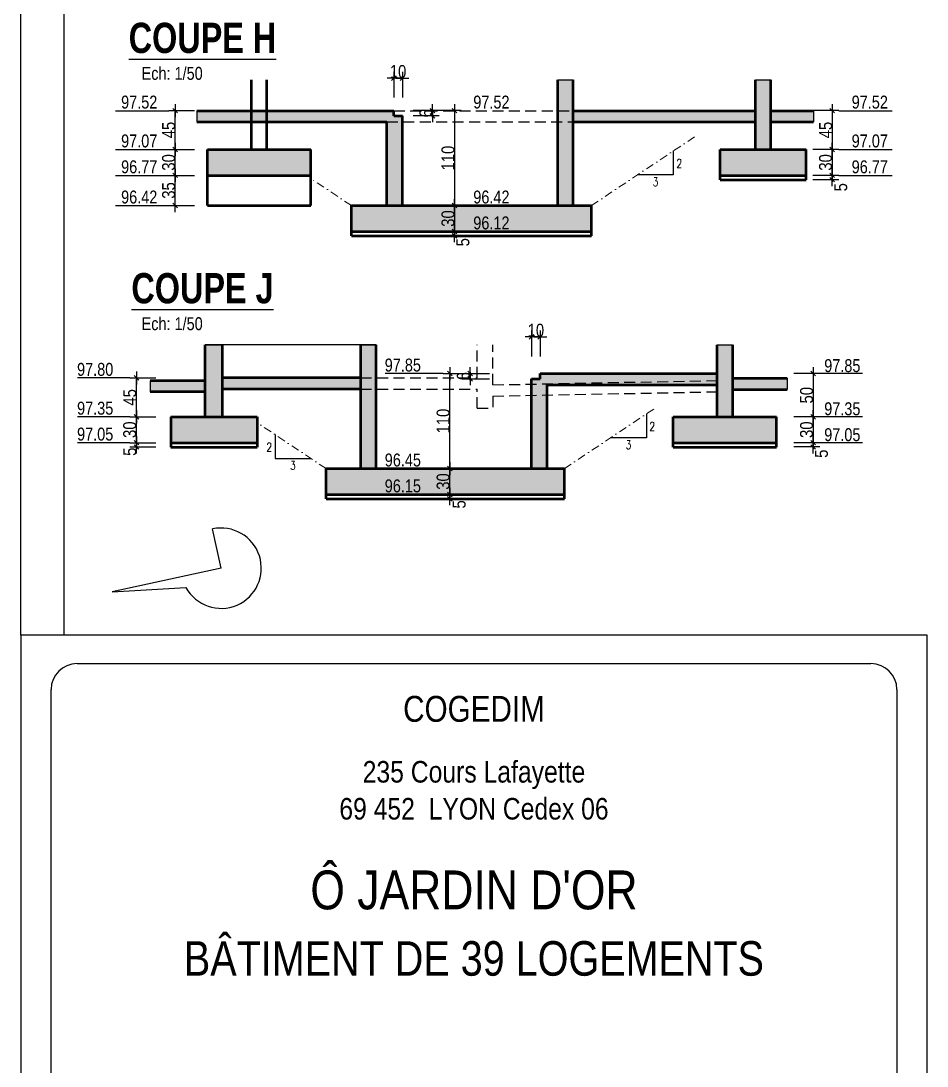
# Model space of a CAD drawing. Header units: centimetres. Extents: x 16433 to 114398, y -50094 to -12305.
# Drawn here: x 37832 to 38882, y -20071 to -18860 of the extents above; entities that cross this region are included whole.
import ezdxf
from ezdxf.enums import TextEntityAlignment as Align

# ---------------------------------------------------------------- set-up
doc = ezdxf.new("R2010")
doc.units = ezdxf.units.CM
doc.header["$LTSCALE"] = 0.5
doc.linetypes.add('CACHEX2', pattern=[19.05, 12.7, -6.35])
doc.linetypes.add('TIRETPT2', pattern=[12.7, 6.35, -3.175, 0, -3.175])
doc.layers.get('DEFPOINTS').update_dxf_attribs({"linetype": 'CONTINUOUS'})
for name, color, linetype in [('01_Cad_2', 5, 'CONTINUOUS'), ('01_cartouche', 7, 'CONTINUOUS'), ('01_cote_gen', 4, 'CONTINUOUS'), ('01_linteaux', 2, 'CONTINUOUS'), ('01_poch_murs', 253, 'CONTINUOUS'), ('01_texte', 230, 'CONTINUOUS'), ('AA_COTES', 2, 'CONTINUOUS')]:
    doc.layers.add(name, color=color, linetype=linetype)
doc.layers.add('01_murs_coup', color=5, linetype='CONTINUOUS', lineweight=60)
doc.layers.add('01_poutres', color=2, linetype='CONTINUOUS', lineweight=18)
doc.styles.add('impact', font='impact.ttf')
doc.styles.add('MATTE_TXT', font='arial.ttf')
doc.styles.add('SIMPLEX1', font='SIMPLEX.shx', dxfattribs={"width": 0.8, "height": 10})
doc.styles.add('STYLE2', font='ARIALN.TTF')
doc.styles.add('stylemattecart', font='ARIALN.TTF')
doc.dimstyles.new('JB50', dxfattribs={"dimscale": 0.1, "dimtxt": 150, "dimasz": 15, "dimexe": 0.1, "dimexo": 0.1, "dimgap": 0.09, "dimtad": 1, "dimdec": 1, "dimdsep": 46, "dimtxsty": 'STYLE2', "dimblk1": 'BOND_G', "dimblk2": 'BOND_D', "dimsah": 1, "dimcen": 1.5, "dimdle": 0.01, "dimse1": 1, "dimse2": 1, "dimclrd": 4, "dimclre": 2, "dimclrt": 6, "dimazin": 2, "dimtfac": 2.333333, "dimtdec": 1, "dimtix": 1, "dimtmove": 2, "dimatfit": 3, "dimldrblk": 'BOND_G', "dimfxl": 1, "dimtolj": 1, "dimtzin": 0, "dimarcsym": 0})

# ---------------------------------------------------------------- blocks, each defined once
blk = doc.blocks.new('BOND_G')
at = {"layer": 'AA_COTES', "color": 0}
for p, q in [((0, -5), (0, 15)), ((5, 0), (-5, 0)), ((1.77, 1.77), (-1.77, -1.77))]:
    blk.add_line(p, q, dxfattribs=at)
blk = doc.blocks.new('BOND_D')
at = {"layer": 'AA_COTES', "color": 0}
for p, q in [((5, 0), (-5, 0)), ((-1.77, -1.77), (1.77, 1.77)), ((0, 5), (0, -15))]:
    blk.add_line(p, q, dxfattribs=at)
blk = doc.blocks.new('*D451')
at = {"layer": '01_cote_gen', "color": 4, "lineweight": -2, "transparency": 16777216}
blk.add_line((38334.9, -18965.5), (38334.9, -19072.5), dxfattribs=at)
at = {"layer": 'DEFPOINTS', "color": 0, "transparency": 16777216}
for p in [(38341.5, -18964), (38331, -19074), (38334.9, -19074)]:
    blk.add_point(p, dxfattribs=at)
at = {"layer": '01_cote_gen', "color": 4, "lineweight": -2, "transparency": 16777216, "xscale": 1.5, "yscale": 1.5, "zscale": 1.5}
for name, p, rotation in [('BOND_G', (38334.9, -18964), 90), ('BOND_D', (38334.9, -19074), 270)]:
    blk.add_blockref(name, p, dxfattribs=dict(at, rotation=rotation))
at = {"layer": '01_cote_gen', "color": 6, "transparency": 16777216, "insert": (38327.3, -19019), "char_height": 15, "attachment_point": 5, "rotation": 90, "style": 'STYLE2'}
blk.add_mtext('\\A1;110', dxfattribs=at)
blk = doc.blocks.new('*D452')
at = {"layer": '01_cote_gen', "color": 4, "lineweight": -2, "transparency": 16777216}
blk.add_line((38334.9, -19075.5), (38334.9, -19102.5), dxfattribs=at)
at = {"layer": 'DEFPOINTS', "color": 0, "transparency": 16777216}
for p in [(38322.8, -19074), (38322.8, -19104), (38334.9, -19104)]:
    blk.add_point(p, dxfattribs=at)
at = {"layer": '01_cote_gen', "color": 4, "lineweight": -2, "transparency": 16777216, "xscale": 1.5, "yscale": 1.5, "zscale": 1.5}
for name, p, rotation in [('BOND_G', (38334.9, -19074), 90), ('BOND_D', (38334.9, -19104), 270)]:
    blk.add_blockref(name, p, dxfattribs=dict(at, rotation=rotation))
at = {"layer": '01_cote_gen', "color": 6, "transparency": 16777216, "insert": (38327.3, -19089), "char_height": 15, "attachment_point": 5, "rotation": 90, "style": 'STYLE2'}
blk.add_mtext('\\A1;30', dxfattribs=at)
blk = doc.blocks.new('*D453')
at = {"layer": '01_cote_gen', "color": 4, "lineweight": -2, "transparency": 16777216}
blk.add_line((38334.9, -19105.5), (38334.9, -19107.5), dxfattribs=at)
at = {"layer": 'DEFPOINTS', "color": 0, "transparency": 16777216}
for p in [(38334.9, -19109), (38347.4, -19104), (38347.4, -19109)]:
    blk.add_point(p, dxfattribs=at)
at = {"layer": '01_cote_gen', "color": 4, "lineweight": -2, "transparency": 16777216, "xscale": 1.5, "yscale": 1.5, "zscale": 1.5}
for name, p, rotation in [('BOND_G', (38334.9, -19104), 90), ('BOND_D', (38334.9, -19109), 270)]:
    blk.add_blockref(name, p, dxfattribs=dict(at, rotation=rotation))
at = {"layer": '01_cote_gen', "color": 6, "transparency": 16777216, "insert": (38344.6, -19116.5), "char_height": 15, "attachment_point": 5, "rotation": 90, "style": 'STYLE2'}
blk.add_mtext('\\A1;5', dxfattribs=at)
blk = doc.blocks.new('*D454')
at = {"layer": '01_cote_gen', "color": 4, "lineweight": -2, "transparency": 16777216}
blk.add_line((38011.2, -19007.5), (38011.2, -18965.5), dxfattribs=at)
at = {"layer": 'DEFPOINTS', "color": 0, "transparency": 16777216}
for p in [(38011.2, -18964), (38134.9, -18964), (38141.3, -19009)]:
    blk.add_point(p, dxfattribs=at)
at = {"layer": '01_cote_gen', "color": 4, "lineweight": -2, "transparency": 16777216, "xscale": 1.5, "yscale": 1.5, "zscale": 1.5}
for name, p, rotation in [('BOND_D', (38011.2, -18964), 90), ('BOND_G', (38011.2, -19009), 270)]:
    blk.add_blockref(name, p, dxfattribs=dict(at, rotation=rotation))
at = {"layer": '01_cote_gen', "color": 6, "transparency": 16777216, "insert": (38003.6, -18986.5), "char_height": 15, "attachment_point": 5, "rotation": 90, "style": 'STYLE2'}
blk.add_mtext('\\A1;45', dxfattribs=at)
blk = doc.blocks.new('*D455')
at = {"layer": '01_cote_gen', "color": 4, "lineweight": -2, "transparency": 16777216}
blk.add_line((38011.2, -19037.5), (38011.2, -19010.5), dxfattribs=at)
at = {"layer": 'DEFPOINTS', "color": 0, "transparency": 16777216}
for p in [(38011.2, -19009), (38144.4, -19009), (38144.4, -19039)]:
    blk.add_point(p, dxfattribs=at)
at = {"layer": '01_cote_gen', "color": 4, "lineweight": -2, "transparency": 16777216, "xscale": 1.5, "yscale": 1.5, "zscale": 1.5}
for name, p, rotation in [('BOND_D', (38011.2, -19009), 90), ('BOND_G', (38011.2, -19039), 270)]:
    blk.add_blockref(name, p, dxfattribs=dict(at, rotation=rotation))
at = {"layer": '01_cote_gen', "color": 6, "transparency": 16777216, "insert": (38003.6, -19024), "char_height": 15, "attachment_point": 5, "rotation": 90, "style": 'STYLE2'}
blk.add_mtext('\\A1;30', dxfattribs=at)
blk = doc.blocks.new('*D456')
at = {"layer": '01_cote_gen', "color": 4, "lineweight": -2, "transparency": 16777216}
blk.add_line((38011.2, -19072.5), (38011.2, -19040.5), dxfattribs=at)
at = {"layer": 'DEFPOINTS', "color": 0, "transparency": 16777216}
for p in [(38011.2, -19039), (38089.8, -19039), (38085.6, -19074)]:
    blk.add_point(p, dxfattribs=at)
at = {"layer": '01_cote_gen', "color": 4, "lineweight": -2, "transparency": 16777216, "xscale": 1.5, "yscale": 1.5, "zscale": 1.5}
for name, p, rotation in [('BOND_D', (38011.2, -19039), 90), ('BOND_G', (38011.2, -19074), 270)]:
    blk.add_blockref(name, p, dxfattribs=dict(at, rotation=rotation))
at = {"layer": '01_cote_gen', "color": 6, "transparency": 16777216, "insert": (38003.6, -19056.5), "char_height": 15, "attachment_point": 5, "rotation": 90, "style": 'STYLE2'}
blk.add_mtext('\\A1;35', dxfattribs=at)
blk = doc.blocks.new('*D457')
at = {"layer": '01_cote_gen', "color": 4, "lineweight": -2, "transparency": 16777216}
blk.add_line((38772.5, -18965.5), (38772.5, -19007.5), dxfattribs=at)
at = {"layer": 'DEFPOINTS', "color": 0, "transparency": 16777216}
for p in [(38750.6, -18964), (38742.4, -19009), (38772.5, -19009)]:
    blk.add_point(p, dxfattribs=at)
at = {"layer": '01_cote_gen', "color": 4, "lineweight": -2, "transparency": 16777216, "xscale": 1.5, "yscale": 1.5, "zscale": 1.5}
for name, p, rotation in [('BOND_G', (38772.5, -18964), 90), ('BOND_D', (38772.5, -19009), 270)]:
    blk.add_blockref(name, p, dxfattribs=dict(at, rotation=rotation))
at = {"layer": '01_cote_gen', "color": 6, "transparency": 16777216, "insert": (38764.9, -18986.5), "char_height": 15, "attachment_point": 5, "rotation": 90, "style": 'STYLE2'}
blk.add_mtext('\\A1;45', dxfattribs=at)
blk = doc.blocks.new('*D458')
at = {"layer": '01_cote_gen', "color": 4, "lineweight": -2, "transparency": 16777216}
blk.add_line((38772.5, -19010.5), (38772.5, -19037.5), dxfattribs=at)
at = {"layer": 'DEFPOINTS', "color": 0, "transparency": 16777216}
for p in [(38742.4, -19009), (38742.4, -19039), (38772.5, -19039)]:
    blk.add_point(p, dxfattribs=at)
at = {"layer": '01_cote_gen', "color": 4, "lineweight": -2, "transparency": 16777216, "xscale": 1.5, "yscale": 1.5, "zscale": 1.5}
for name, p, rotation in [('BOND_G', (38772.5, -19009), 90), ('BOND_D', (38772.5, -19039), 270)]:
    blk.add_blockref(name, p, dxfattribs=dict(at, rotation=rotation))
at = {"layer": '01_cote_gen', "color": 6, "transparency": 16777216, "insert": (38764.8, -19024), "char_height": 15, "attachment_point": 5, "rotation": 90, "style": 'STYLE2'}
blk.add_mtext('\\A1;30', dxfattribs=at)
blk = doc.blocks.new('*D459')
at = {"layer": '01_cote_gen', "color": 4, "lineweight": -2, "transparency": 16777216}
blk.add_line((38772.5, -19040.5), (38772.5, -19042.5), dxfattribs=at)
at = {"layer": 'DEFPOINTS', "color": 0, "transparency": 16777216}
for p in [(38735.7, -19039), (38735.7, -19044), (38772.5, -19044)]:
    blk.add_point(p, dxfattribs=at)
at = {"layer": '01_cote_gen', "color": 4, "lineweight": -2, "transparency": 16777216, "xscale": 1.5, "yscale": 1.5, "zscale": 1.5}
for name, p, rotation in [('BOND_G', (38772.5, -19039), 90), ('BOND_D', (38772.5, -19044), 270)]:
    blk.add_blockref(name, p, dxfattribs=dict(at, rotation=rotation))
at = {"layer": '01_cote_gen', "color": 6, "transparency": 16777216, "insert": (38782.4, -19052.8), "char_height": 15, "attachment_point": 5, "rotation": 90, "style": 'STYLE2'}
blk.add_mtext('\\A1;5', dxfattribs=at)
blk = doc.blocks.new('*D460')
at = {"layer": '01_cote_gen', "color": 4, "lineweight": -2, "transparency": 16777216}
blk.add_line((38329.3, -19377.2), (38329.3, -19270.2), dxfattribs=at)
at = {"layer": 'DEFPOINTS', "color": 0, "transparency": 16777216}
for p in [(38329.3, -19268.7), (38434.1, -19268.7), (38386.8, -19378.7)]:
    blk.add_point(p, dxfattribs=at)
at = {"layer": '01_cote_gen', "color": 4, "lineweight": -2, "transparency": 16777216, "xscale": 1.5, "yscale": 1.5, "zscale": 1.5}
for name, p, rotation in [('BOND_D', (38329.3, -19268.7), 90), ('BOND_G', (38329.3, -19378.7), 270)]:
    blk.add_blockref(name, p, dxfattribs=dict(at, rotation=rotation))
at = {"layer": '01_cote_gen', "color": 6, "transparency": 16777216, "insert": (38321.7, -19323.7), "char_height": 15, "attachment_point": 5, "rotation": 90, "style": 'STYLE2'}
blk.add_mtext('\\A1;110', dxfattribs=at)
blk = doc.blocks.new('*D461')
at = {"layer": '01_cote_gen', "color": 4, "lineweight": -2, "transparency": 16777216}
blk.add_line((38329.3, -19407.2), (38329.3, -19380.2), dxfattribs=at)
at = {"layer": 'DEFPOINTS', "color": 0, "transparency": 16777216}
for p in [(38329.3, -19378.7), (38361.1, -19378.7), (38361.1, -19408.7)]:
    blk.add_point(p, dxfattribs=at)
at = {"layer": '01_cote_gen', "color": 4, "lineweight": -2, "transparency": 16777216, "xscale": 1.5, "yscale": 1.5, "zscale": 1.5}
for name, p, rotation in [('BOND_D', (38329.3, -19378.7), 90), ('BOND_G', (38329.3, -19408.7), 270)]:
    blk.add_blockref(name, p, dxfattribs=dict(at, rotation=rotation))
at = {"layer": '01_cote_gen', "color": 6, "transparency": 16777216, "insert": (38321.7, -19393.7), "char_height": 15, "attachment_point": 5, "rotation": 90, "style": 'STYLE2'}
blk.add_mtext('\\A1;30', dxfattribs=at)
blk = doc.blocks.new('*D462')
at = {"layer": '01_cote_gen', "color": 4, "lineweight": -2, "transparency": 16777216}
blk.add_line((38329.3, -19410.2), (38329.3, -19412.2), dxfattribs=at)
at = {"layer": 'DEFPOINTS', "color": 0, "transparency": 16777216}
for p in [(38351.8, -19408.7), (38329.3, -19413.7), (38351.8, -19413.7)]:
    blk.add_point(p, dxfattribs=at)
at = {"layer": '01_cote_gen', "color": 4, "lineweight": -2, "transparency": 16777216, "xscale": 1.5, "yscale": 1.5, "zscale": 1.5}
for name, p, rotation in [('BOND_G', (38329.3, -19408.7), 90), ('BOND_D', (38329.3, -19413.7), 270)]:
    blk.add_blockref(name, p, dxfattribs=dict(at, rotation=rotation))
at = {"layer": '01_cote_gen', "color": 6, "transparency": 16777216, "insert": (38340.3, -19420.2), "char_height": 15, "attachment_point": 5, "rotation": 90, "style": 'STYLE2'}
blk.add_mtext('\\A1;5', dxfattribs=at)
blk = doc.blocks.new('*D463')
at = {"layer": '01_cote_gen', "color": 4, "lineweight": -2, "transparency": 16777216}
blk.add_line((37966.2, -19317.2), (37966.2, -19275.2), dxfattribs=at)
at = {"layer": 'DEFPOINTS', "color": 0, "transparency": 16777216}
for p in [(37966.2, -19273.7), (38084.2, -19273.7), (38046.1, -19318.7)]:
    blk.add_point(p, dxfattribs=at)
at = {"layer": '01_cote_gen', "color": 4, "lineweight": -2, "transparency": 16777216, "xscale": 1.5, "yscale": 1.5, "zscale": 1.5}
for name, p, rotation in [('BOND_D', (37966.2, -19273.7), 90), ('BOND_G', (37966.2, -19318.7), 270)]:
    blk.add_blockref(name, p, dxfattribs=dict(at, rotation=rotation))
at = {"layer": '01_cote_gen', "color": 6, "transparency": 16777216, "insert": (37958.6, -19296.2), "char_height": 15, "attachment_point": 5, "rotation": 90, "style": 'STYLE2'}
blk.add_mtext('\\A1;45', dxfattribs=at)
blk = doc.blocks.new('*D464')
at = {"layer": '01_cote_gen', "color": 4, "lineweight": -2, "transparency": 16777216}
blk.add_line((37966.2, -19347.2), (37966.2, -19320.2), dxfattribs=at)
at = {"layer": 'DEFPOINTS', "color": 0, "transparency": 16777216}
for p in [(37966.2, -19318.7), (38014.9, -19318.7), (38014.9, -19348.7)]:
    blk.add_point(p, dxfattribs=at)
at = {"layer": '01_cote_gen', "color": 4, "lineweight": -2, "transparency": 16777216, "xscale": 1.5, "yscale": 1.5, "zscale": 1.5}
for name, p, rotation in [('BOND_D', (37966.2, -19318.7), 90), ('BOND_G', (37966.2, -19348.7), 270)]:
    blk.add_blockref(name, p, dxfattribs=dict(at, rotation=rotation))
at = {"layer": '01_cote_gen', "color": 6, "transparency": 16777216, "insert": (37958.5, -19333.7), "char_height": 15, "attachment_point": 5, "rotation": 90, "style": 'STYLE2'}
blk.add_mtext('\\A1;30', dxfattribs=at)
blk = doc.blocks.new('*D465')
at = {"layer": '01_cote_gen', "color": 4, "lineweight": -2, "transparency": 16777216}
blk.add_line((37966.2, -19352.2), (37966.2, -19350.2), dxfattribs=at)
at = {"layer": 'DEFPOINTS', "color": 0, "transparency": 16777216}
for p in [(37966.2, -19348.7), (38026.9, -19348.7), (38026.9, -19353.7)]:
    blk.add_point(p, dxfattribs=at)
at = {"layer": '01_cote_gen', "color": 4, "lineweight": -2, "transparency": 16777216, "xscale": 1.5, "yscale": 1.5, "zscale": 1.5}
for name, p, rotation in [('BOND_D', (37966.2, -19348.7), 90), ('BOND_G', (37966.2, -19353.7), 270)]:
    blk.add_blockref(name, p, dxfattribs=dict(at, rotation=rotation))
at = {"layer": '01_cote_gen', "color": 6, "transparency": 16777216, "insert": (37958.6, -19359.2), "char_height": 15, "attachment_point": 5, "rotation": 90, "style": 'STYLE2'}
blk.add_mtext('\\A1;5', dxfattribs=at)
blk = doc.blocks.new('*D466')
at = {"layer": '01_cote_gen', "color": 4, "lineweight": -2, "transparency": 16777216}
blk.add_line((38750.5, -19270.2), (38750.5, -19317.2), dxfattribs=at)
at = {"layer": 'DEFPOINTS', "color": 0, "transparency": 16777216}
for p in [(38639.1, -19268.7), (38671.6, -19318.7), (38750.5, -19318.7)]:
    blk.add_point(p, dxfattribs=at)
at = {"layer": '01_cote_gen', "color": 4, "lineweight": -2, "transparency": 16777216, "xscale": 1.5, "yscale": 1.5, "zscale": 1.5}
for name, p, rotation in [('BOND_G', (38750.5, -19268.7), 90), ('BOND_D', (38750.5, -19318.7), 270)]:
    blk.add_blockref(name, p, dxfattribs=dict(at, rotation=rotation))
at = {"layer": '01_cote_gen', "color": 6, "transparency": 16777216, "insert": (38742.8, -19293.7), "char_height": 15, "attachment_point": 5, "rotation": 90, "style": 'STYLE2'}
blk.add_mtext('\\A1;50', dxfattribs=at)
blk = doc.blocks.new('*D467')
at = {"layer": '01_cote_gen', "color": 4, "lineweight": -2, "transparency": 16777216}
blk.add_line((38750.5, -19320.2), (38750.5, -19347.2), dxfattribs=at)
at = {"layer": 'DEFPOINTS', "color": 0, "transparency": 16777216}
for p in [(38728, -19318.7), (38708.1, -19348.7), (38750.5, -19348.7)]:
    blk.add_point(p, dxfattribs=at)
at = {"layer": '01_cote_gen', "color": 4, "lineweight": -2, "transparency": 16777216, "xscale": 1.5, "yscale": 1.5, "zscale": 1.5}
for name, p, rotation in [('BOND_G', (38750.5, -19318.7), 90), ('BOND_D', (38750.5, -19348.7), 270)]:
    blk.add_blockref(name, p, dxfattribs=dict(at, rotation=rotation))
at = {"layer": '01_cote_gen', "color": 6, "transparency": 16777216, "insert": (38742.8, -19333.7), "char_height": 15, "attachment_point": 5, "rotation": 90, "style": 'STYLE2'}
blk.add_mtext('\\A1;30', dxfattribs=at)
blk = doc.blocks.new('*D468')
at = {"layer": '01_cote_gen', "color": 4, "lineweight": -2, "transparency": 16777216}
blk.add_line((38750.5, -19350.2), (38750.5, -19352.2), dxfattribs=at)
at = {"layer": 'DEFPOINTS', "color": 0, "transparency": 16777216}
for p in [(38702.1, -19348.7), (38702.1, -19353.7), (38750.5, -19353.7)]:
    blk.add_point(p, dxfattribs=at)
at = {"layer": '01_cote_gen', "color": 4, "lineweight": -2, "transparency": 16777216, "xscale": 1.5, "yscale": 1.5, "zscale": 1.5}
for name, p, rotation in [('BOND_G', (38750.5, -19348.7), 90), ('BOND_D', (38750.5, -19353.7), 270)]:
    blk.add_blockref(name, p, dxfattribs=dict(at, rotation=rotation))
at = {"layer": '01_cote_gen', "color": 6, "transparency": 16777216, "insert": (38760, -19361.5), "char_height": 15, "attachment_point": 5, "rotation": 90, "style": 'STYLE2'}
blk.add_mtext('\\A1;5', dxfattribs=at)
blk = doc.blocks.new('cartouche')
at = {"layer": '01_cartouche', "linetype": 'Continuous'}
for p, q in [((210, 297), (0, 297)), ((0, 297), (0, 0)), ((210, 0), (210, 297))]:
    blk.add_line(p, q, dxfattribs=at)
at = {"layer": '01_cartouche', "color": 7, "linetype": 'Continuous'}
for p, q in [((13, 290.4), (197, 290.4)), ((7, 12), (7, 284.4)), ((203, 284.4), (203, 58.41))]:
    blk.add_line(p, q, dxfattribs=at)
for centre, start, end in [((13, 284.4), 90, 180), ((197, 284.4), 0, 90)]:
    blk.add_arc(centre, 6, start, end, dxfattribs=at)
at = {"layer": '01_cartouche', "color": 7, "style": 'stylemattecart'}
for tag, height, p in [('NOMCLIENT', 6, (105, 279.92)), ('ADRESSE1CLIENT', 5, (105, 265.34)), ('ADRESSE2CLIENT', 5, (104.99, 256.77)), ('NOMAFFAIRE1', 9, (104.99, 237.97)), ('NOMAFFAIRE2', 9, (104.99, 222.09)), ('NOMAFFAIRE3', 9, (104.98, 206.35)), ('ADRESSE1AFFAIRE', 4, (104.98, 186.2)), ('ADRESSE2AFFAIRE', 4, (104.98, 179.38)), ('INDICE-A', 3, (18.18, 85.67)), ('DATE-A', 3, (37.63, 85.67)), ('INDICE-B', 3, (18.18, 80.1)), ('DATE-B', 3, (37.63, 80.1)), ('INDICE-C', 3, (18.18, 73.87)), ('DATE-C', 3, (37.63, 73.87)), ('INDICE-D', 3, (18.18, 67.65)), ('DATE-D', 3, (37.63, 67.65)), ('INDICE-E', 3, (18.18, 61.43)), ('DATE-E', 3, (37.63, 61.43)), ('INDICE-F', 3, (18.18, 55.21)), ('DATE-F', 3, (37.63, 55.21))]:
    blk.add_attdef(tag, text='', height=height, dxfattribs=at).set_placement(p, align=Align.MIDDLE_CENTER)
for tag, height, p in [('NOMARCHI', 3, (43.77, 160.66)), ('MODEL', 3, (128.21, 160.66)), ('BETSTRUCTURE', 3, (43.77, 155.31)), ('MOE', 3, (128.21, 155.31)), ('BETFLUIDES', 3, (43.77, 149.9)), ('CSPS', 3, (128.21, 149.9)), ('ECONOMISTE', 3, (43.77, 144.54)), ('OPC', 3, (128.21, 144.54)), ('BDC', 3, (43.77, 139.19)), ('NOMENTREPRISE', 3, (128.21, 139.19)), ('NUMBAT', 5.4, (160.09, 122.94)), ('PHASE', 10, (160.09, 105.94)), ('CONT-SOL', 2.4, (186, 98.05)), ('NOMDESS', 3, (119.64, 26.46)), ('NOMING', 3, (119.64, 20.85)), ('ECH', 3, (119.64, 15.27)), ('NUMAFF', 5, (170.73, 9.78))]:
    blk.add_attdef(tag, text='', height=height, dxfattribs=at).set_placement(p, align=Align.BOTTOM_LEFT)
at = {"layer": '01_cartouche', "color": 7, "style": 'stylemattecart', "width": 0.8}
for tag, p in [('TITRTEPLAN1', (74.54, 132.91)), ('TITRTEPLAN2', (74.54, 122.03)), ('TITRTEPLAN3', (74.54, 111.2)), ('TITRTEPLAN4', (74.54, 100.28))]:
    blk.add_attdef(tag, text='', height=6.6, dxfattribs=at).set_placement(p, align=Align.MIDDLE_CENTER)
at = {"layer": '01_cartouche', "color": 7, "style": 'stylemattecart'}
for tag, p in [('MODIF-A', (49.48, 85.67)), ('MODIF-B', (49.48, 80.1)), ('MODIF-C', (49.48, 73.87)), ('MODIF-D', (49.48, 67.65)), ('MODIF-E', (49.48, 61.43)), ('MODIF-F', (49.48, 55.21))]:
    blk.add_attdef(tag, text='', height=3, dxfattribs=at).set_placement(p, align=Align.MIDDLE_LEFT)
at = {"layer": '01_cartouche', "color": 255, "style": 'stylemattecart'}
for tag, height, p in [('N°PLAN', 8, (145.81, 53.39)), ('IND-PLAN', 8, (164.01, 53.38)), ('DATEPLAN', 3, (158.46, 40.99))]:
    blk.add_attdef(tag, text='', height=height, dxfattribs=at).set_placement(p, align=Align.BOTTOM_LEFT)
blk = doc.blocks.new('*D552')
at = {"layer": '01_cote_gen', "color": 4, "lineweight": -2, "transparency": 16777216}
for p, q in [((38309.4, -18962.5), (38309.4, -18961)), ((38309.4, -18970), (38309.4, -18964)), ((38309.4, -18971.5), (38309.4, -18973))]:
    blk.add_line(p, q, dxfattribs=at)
at = {"layer": 'DEFPOINTS', "color": 0, "transparency": 16777216}
for p in [(38274.4, -18970), (38286.2, -18964), (38309.4, -18964)]:
    blk.add_point(p, dxfattribs=at)
at = {"layer": '01_cote_gen', "color": 4, "lineweight": -2, "transparency": 16777216, "xscale": 1.5, "yscale": 1.5, "zscale": 1.5}
for name, p, rotation in [('BOND_D', (38309.4, -18964), 270), ('BOND_G', (38309.4, -18970), 90)]:
    blk.add_blockref(name, p, dxfattribs=dict(at, rotation=rotation))
at = {"layer": '01_cote_gen', "color": 6, "transparency": 16777216, "insert": (38301.7, -18967), "char_height": 15, "attachment_point": 5, "rotation": 90, "style": 'STYLE2'}
blk.add_mtext('\\A1;6', dxfattribs=at)
blk = doc.blocks.new('*D553')
at = {"layer": '01_cote_gen', "color": 4, "lineweight": -2, "transparency": 16777216}
for p, q in [((38262.9, -18926.4), (38261.4, -18926.4)), ((38274.4, -18926.4), (38264.4, -18926.4)), ((38275.9, -18926.4), (38277.4, -18926.4))]:
    blk.add_line(p, q, dxfattribs=at)
at = {"layer": 'DEFPOINTS', "color": 0, "transparency": 16777216}
for p in [(38264.4, -18926.4), (38264.4, -18964), (38274.4, -18970)]:
    blk.add_point(p, dxfattribs=at)
at = {"layer": '01_cote_gen', "color": 4, "lineweight": -2, "transparency": 16777216, "xscale": 1.5, "yscale": 1.5, "zscale": 1.5}
blk.add_blockref('BOND_D', (38264.4, -18926.4), dxfattribs=at)
at = {"layer": '01_cote_gen', "color": 4, "lineweight": -2, "transparency": 16777216, "xscale": 1.5, "yscale": 1.5, "zscale": 1.5, "rotation": 180}
blk.add_blockref('BOND_G', (38274.4, -18926.4), dxfattribs=at)
at = {"layer": '01_cote_gen', "color": 6, "transparency": 16777216, "insert": (38269.4, -18918.8), "char_height": 15, "attachment_point": 5, "style": 'STYLE2'}
blk.add_mtext('\\A1;10', dxfattribs=at)
blk = doc.blocks.new('*D554')
at = {"layer": '01_cote_gen', "color": 4, "lineweight": -2, "transparency": 16777216}
for p, q in [((38352.9, -19267.2), (38352.9, -19265.7)), ((38352.9, -19268.7), (38352.9, -19274.7)), ((38352.9, -19276.2), (38352.9, -19277.7))]:
    blk.add_line(p, q, dxfattribs=at)
at = {"layer": 'DEFPOINTS', "color": 0, "transparency": 16777216}
for p in [(38352.9, -19274.7), (38424.1, -19274.7), (38434.1, -19268.7)]:
    blk.add_point(p, dxfattribs=at)
at = {"layer": '01_cote_gen', "color": 4, "lineweight": -2, "transparency": 16777216, "xscale": 1.5, "yscale": 1.5, "zscale": 1.5}
for name, p, rotation in [('BOND_G', (38352.9, -19268.7), 270), ('BOND_D', (38352.9, -19274.7), 90)]:
    blk.add_blockref(name, p, dxfattribs=dict(at, rotation=rotation))
at = {"layer": '01_cote_gen', "color": 6, "transparency": 16777216, "insert": (38345.2, -19271.7), "char_height": 15, "attachment_point": 5, "rotation": 90, "style": 'STYLE2'}
blk.add_mtext('\\A1;6', dxfattribs=at)
blk = doc.blocks.new('*D555')
at = {"layer": '01_cote_gen', "color": 4, "lineweight": -2, "transparency": 16777216}
for p, q in [((38422.6, -19226.2), (38421.1, -19226.2)), ((38434.1, -19226.2), (38424.1, -19226.2)), ((38435.6, -19226.2), (38437.1, -19226.2))]:
    blk.add_line(p, q, dxfattribs=at)
at = {"layer": 'DEFPOINTS', "color": 0, "transparency": 16777216}
for p in [(38424.1, -19226.2), (38424.1, -19274.7), (38434.1, -19268.7)]:
    blk.add_point(p, dxfattribs=at)
at = {"layer": '01_cote_gen', "color": 4, "lineweight": -2, "transparency": 16777216, "xscale": 1.5, "yscale": 1.5, "zscale": 1.5}
blk.add_blockref('BOND_D', (38424.1, -19226.2), dxfattribs=at)
at = {"layer": '01_cote_gen', "color": 4, "lineweight": -2, "transparency": 16777216, "xscale": 1.5, "yscale": 1.5, "zscale": 1.5, "rotation": 180}
blk.add_blockref('BOND_G', (38434.1, -19226.2), dxfattribs=at)
at = {"layer": '01_cote_gen', "color": 6, "transparency": 16777216, "insert": (38429.1, -19218.5), "char_height": 15, "attachment_point": 5, "style": 'STYLE2'}
blk.add_mtext('\\A1;10', dxfattribs=at)

msp = doc.modelspace()

# ---------------------------------------------------------------- hatches: boundary and pattern name
at = {"layer": '01_poch_murs'}
h = msp.add_hatch(color=256, dxfattribs=at)
h.dxf.hatch_style = 1
h.paths.add_polyline_path([(38264.433, -18964.044), (38036.079, -18964.044), (38036.079, -18977.045), (38256.433, -18977.045), (38256.433, -19074.044), (38274.433, -19074.044), (38274.433, -18970.044), (38264.433, -18970.044)])
h.paths.add_polyline_path([(38472.433, -18928.312), (38454.433, -18928.312), (38454.433, -19074.044), (38472.433, -19074.044)])
h.paths.add_polyline_path([(38701.433, -18928.312), (38683.433, -18928.312), (38683.433, -19009.044), (38701.433, -19009.044)])
h.paths.add_polyline_path([(38750.607, -18964.044), (38701.433, -18964.044), (38701.433, -18977.045), (38750.607, -18977.045)])
h.paths.add_polyline_path([(38683.433, -18964.044), (38472.433, -18964.044), (38472.433, -18977.045), (38683.433, -18977.045)])
h.paths.add_polyline_path([(38742.433, -19009.044), (38642.433, -19009.044), (38642.433, -19039.044), (38742.433, -19039.044)])
h.paths.add_polyline_path([(38168.433, -19009.044), (38048.433, -19009.044), (38048.433, -19039.044), (38168.433, -19039.044)], flags=17)
h.paths.add_polyline_path([(38493.433, -19074.044), (38215.433, -19074.044), (38215.433, -19104.044), (38493.433, -19104.044)])
h = msp.add_hatch(color=256, dxfattribs=at)
h.dxf.hatch_style = 1
h.paths.add_polyline_path([(38720.139, -19273.961), (38657.091, -19273.961), (38657.091, -19286.961), (38720.139, -19286.961)])
h.paths.add_polyline_path([(38657.091, -19235.239), (38639.091, -19235.239), (38639.091, -19318.723), (38657.091, -19318.723)])
h.paths.add_polyline_path([(38639.091, -19268.723), (38434.091, -19268.723), (38434.091, -19274.723), (38424.091, -19274.723), (38424.091, -19378.723), (38442.091, -19378.723), (38442.091, -19281.723), (38639.091, -19281.723)])
h.paths.add_polyline_path([(38708.091, -19318.723), (38588.091, -19318.723), (38588.091, -19324.723), (38588.091, -19348.723), (38708.091, -19348.723)])
h.paths.add_polyline_path([(38106.091, -19318.723), (38006.091, -19318.723), (38006.091, -19348.723), (38106.091, -19348.723)])
h.paths.add_polyline_path([(38106.091, -19348.723), (38006.091, -19348.723)], flags=17)
h.paths.add_polyline_path([(38066.091, -19235.239), (38046.091, -19235.239), (38046.091, -19318.723), (38066.091, -19318.723)])
h.paths.add_polyline_path([(38226.091, -19273.723), (38066.091, -19273.723), (38066.091, -19286.723), (38226.091, -19286.723)])
h.paths.add_polyline_path([(38046.091, -19276.981), (37982.302, -19276.981), (37982.302, -19289.981), (38046.091, -19289.981)])
h.paths.add_polyline_path([(38244.091, -19235.239), (38226.091, -19235.239), (38226.091, -19378.723), (38244.091, -19378.723)])
h.paths.add_polyline_path([(38462.091, -19378.723), (38186.014, -19378.723), (38186.014, -19408.723), (38462.091, -19408.723)])

# ---------------------------------------------------------------- linework, layer by layer
at = {"layer": '01_cote_gen'}
for p, q in [((37832.394, -19571.715), (37832.394, -16856.715)), ((38379.091, -19281.727), (38379.091, -19281.727))]:
    msp.add_line(p, q, dxfattribs=at)
at = {"layer": '01_linteaux', "linetype": 'CACHEX2', "ltscale": 2}
for p, q in [((38264.433, -18964.044), (38472.433, -18964.044)), ((38256.433, -18977.045), (38472.433, -18977.045)), ((38361.091, -19273.723), (38361.091, -19235.239)), ((38379.091, -19281.727), (38379.091, -19235.239)), ((38226.091, -19273.723), (38361.091, -19273.723)), ((38379.091, -19281.727), (38639.091, -19276.72)), ((38226.091, -19286.723), (38361.091, -19286.723)), ((38361.091, -19308.723), (38361.091, -19286.723)), ((38379.091, -19294.729), (38639.018, -19289.724)), ((38379.091, -19294.729), (38379.091, -19308.723)), ((38361.091, -19308.723), (38379.091, -19308.723))]:
    msp.add_line(p, q, dxfattribs=at)
at = {"layer": '01_murs_coup', "linetype": 'Continuous', "lineweight": 50}
for p, q in [((38099.433, -19009.044), (38099.433, -18928.312)), ((38117.433, -19009.044), (38117.433, -18928.312)), ((38454.433, -19074.044), (38454.433, -18928.312)), ((38472.433, -19074.044), (38472.433, -18928.312)), ((38683.433, -19009.044), (38683.433, -18928.312)), ((38701.433, -19009.044), (38701.433, -18928.312)), ((38036.079, -18964.044), (38264.433, -18964.044)), ((38264.433, -18970.044), (38264.433, -18964.044)), ((38264.433, -18970.044), (38274.433, -18970.044)), ((38274.433, -19074.044), (38274.433, -18970.044)), ((38472.433, -18964.044), (38683.433, -18964.044)), ((38701.433, -18964.044), (38750.607, -18964.044)), ((38036.079, -18977.045), (38256.433, -18977.045)), ((38256.433, -19074.044), (38256.433, -18977.045)), ((38472.433, -18977.045), (38683.433, -18977.045)), ((38701.433, -18977.045), (38750.607, -18977.045)), ((38048.433, -19009.044), (38168.433, -19009.044)), ((38048.433, -19074.044), (38048.433, -19009.044)), ((38168.433, -19074.044), (38168.433, -19009.044)), ((38642.433, -19044.044), (38642.433, -19009.044)), ((38642.433, -19009.044), (38742.433, -19009.044)), ((38742.433, -19044.044), (38742.433, -19009.044)), ((38048.433, -19039.044), (38168.433, -19039.044)), ((38642.433, -19039.044), (38742.433, -19039.044)), ((38642.433, -19044.044), (38742.433, -19044.044)), ((38048.433, -19074.044), (38168.433, -19074.044)), ((38215.433, -19074.044), (38493.433, -19074.044)), ((38215.433, -19109.044), (38215.433, -19074.044)), ((38493.433, -19109.044), (38493.433, -19074.044)), ((38215.433, -19104.044), (38493.433, -19104.044)), ((38215.433, -19109.044), (38493.433, -19109.044)), ((38046.091, -19318.723), (38046.091, -19235.239)), ((38066.091, -19318.723), (38066.091, -19235.239)), ((38226.091, -19378.723), (38226.091, -19235.239)), ((38244.091, -19378.723), (38244.091, -19235.239)), ((38639.091, -19318.723), (38639.091, -19235.239)), ((38657.091, -19235.239), (38657.091, -19318.723)), ((38046.091, -19276.981), (37982.302, -19276.981)), ((38226.091, -19273.723), (38066.091, -19273.723)), ((38424.091, -19378.723), (38424.091, -19274.723)), ((38424.091, -19274.723), (38434.091, -19274.723)), ((38434.091, -19268.723), (38639.091, -19268.723)), ((38434.091, -19274.723), (38434.091, -19268.723)), ((38657.091, -19273.961), (38720.139, -19273.961)), ((38046.091, -19289.981), (37982.302, -19289.981)), ((38226.091, -19286.723), (38066.091, -19286.723)), ((38442.091, -19378.723), (38442.091, -19281.723)), ((38442.091, -19281.723), (38639.091, -19281.723)), ((38657.091, -19286.961), (38720.139, -19286.961)), ((38006.091, -19318.723), (38006.091, -19353.723)), ((38006.091, -19318.723), (38106.091, -19318.723)), ((38106.091, -19318.723), (38106.091, -19353.723)), ((38588.091, -19353.723), (38588.091, -19318.723)), ((38588.091, -19318.723), (38708.091, -19318.723)), ((38708.091, -19353.723), (38708.091, -19318.723)), ((38006.091, -19348.723), (38106.091, -19348.723)), ((38588.091, -19348.723), (38708.091, -19348.723)), ((38006.091, -19353.723), (38106.091, -19353.723)), ((38588.091, -19353.723), (38708.091, -19353.723)), ((38186.014, -19378.723), (38462.091, -19378.723)), ((38186.014, -19413.723), (38186.014, -19378.723)), ((38462.091, -19413.723), (38462.091, -19378.723)), ((38186.014, -19408.723), (38462.091, -19408.723)), ((38186.014, -19413.723), (38462.091, -19413.723))]:
    msp.add_line(p, q, dxfattribs=at)
at = {"layer": '01_poch_murs'}
for p, q in [((38454.433, -18928.312), (38472.433, -18928.312)), ((38683.433, -18928.312), (38701.433, -18928.312)), ((38036.079, -18964.044), (38036.079, -18977.045)), ((38750.607, -18964.044), (38750.607, -18977.045)), ((38244.091, -19235.239), (38046.091, -19235.239)), ((38046.091, -19235.239), (38066.091, -19235.239)), ((38226.091, -19235.239), (38244.091, -19235.239)), ((38639.091, -19235.239), (38657.091, -19235.239)), ((37982.302, -19276.981), (37982.302, -19289.981)), ((38720.139, -19273.961), (38720.139, -19286.961))]:
    msp.add_line(p, q, dxfattribs=at)
at = {"layer": '01_poutres', "linetype": 'TIRETPT2', "ltscale": 3}
for p, q in [((38493.433, -19074.044), (38614.946, -18993.035)), ((38215.433, -19074.044), (38168.433, -19042.711)), ((38462.091, -19378.723), (38567.19, -19308.656)), ((38186.014, -19378.723), (38106.091, -19325.44))]:
    msp.add_line(p, q, dxfattribs=at)
at = {"layer": '01_texte'}
for p, q in [((37882.394, -19571.715), (37882.394, -16906.715)), ((37941.934, -18964.044), (38003.721, -18964.044)), ((38779.991, -18964.044), (38841.777, -18964.044)), ((37941.934, -19009.044), (38003.721, -19009.044)), ((38588.352, -19010.764), (38588.352, -19038.367)), ((38779.991, -19009.044), (38841.777, -19009.044)), ((37941.934, -19039.044), (38003.721, -19039.044)), ((38588.352, -19038.367), (38546.949, -19038.367)), ((38779.991, -19039.044), (38841.777, -19039.044)), ((37941.934, -19074.044), (38003.721, -19074.044)), ((37958.698, -19273.723), (37898.145, -19273.723)), ((38321.84, -19268.723), (38254.632, -19268.723)), ((38807.696, -19268.723), (38758.013, -19268.723)), ((37958.698, -19318.723), (37898.145, -19318.723)), ((38557.091, -19315.389), (38557.091, -19342.992)), ((38807.696, -19318.723), (38758.013, -19318.723)), ((38126.881, -19339.3), (38126.881, -19366.903)), ((37958.698, -19348.723), (37898.145, -19348.723)), ((38557.091, -19342.992), (38515.687, -19342.992)), ((38807.696, -19348.723), (38758.013, -19348.723)), ((38126.881, -19366.903), (38168.285, -19366.903)), ((38064.348, -19494.126), (38054.466, -19448.641)), ((38064.348, -19494.126), (37938.289, -19521.514)), ((37938.289, -19521.514), (38023.598, -19516.62))]:
    msp.add_line(p, q, dxfattribs=at)
msp.add_arc((38064.348, -19494.126), 46.546, 208.898954, 102.257914, dxfattribs=at)

# ---------------------------------------------------------------- block references
at = {"layer": '01_Cad_2'}
ref = msp.add_blockref('cartouche', (37832.394, -21056.715), dxfattribs=dict(at, xscale=5, yscale=5, zscale=5))
ref.add_attrib('NOMCLIENT', 'COGEDIM', dxfattribs={"layer": '01_cartouche', "color": 7, "height": 30, "style": 'stylemattecart'}).set_placement((38357.384, -19657.099), align=Align.MIDDLE_CENTER)
ref.add_attrib('ADRESSE1CLIENT', '235 Cours Lafayette', dxfattribs={"layer": '01_cartouche', "color": 7, "height": 25, "style": 'stylemattecart'}).set_placement((38357.369, -19730.015), align=Align.MIDDLE_CENTER)
ref.add_attrib('ADRESSE2CLIENT', '69 452  LYON Cedex 06', dxfattribs={"layer": '01_cartouche', "color": 7, "height": 25, "style": 'stylemattecart'}).set_placement((38357.361, -19772.856), align=Align.MIDDLE_CENTER)
ref.add_attrib('NOMAFFAIRE1', "Ô JARDIN D'OR", dxfattribs={"layer": '01_cartouche', "color": 7, "height": 45, "style": 'stylemattecart'}).set_placement((38357.343, -19866.873), align=Align.MIDDLE_CENTER)
ref.add_attrib('NOMAFFAIRE2', 'BÂTIMENT DE 39 LOGEMENTS', dxfattribs={"layer": '01_cartouche', "color": 7, "height": 40, "style": 'stylemattecart'}).set_placement((38357.327, -19946.271), align=Align.MIDDLE_CENTER)

# ---------------------------------------------------------------- texts
at = {"layer": '01_texte', "style": 'impact'}
for s, p in [('%%UCOUPE H', (38042.817, -18907.696)), ('%%UCOUPE J', (38042.817, -19197.72))]:
    msp.add_text(s, height=35, dxfattribs=at).set_placement(p, align=Align.BOTTOM_CENTER)
at = {"layer": '01_texte', "width": 0.8}
for s, height, style, p in [('Ech: 1/50', 15, 'MATTE_TXT', (38007.637, -18932.813)), ('97.52', 15, 'MATTE_TXT', (37969.487, -18966.096)), ('97.52', 15, 'MATTE_TXT', (38377.552, -18966.096)), ('97.52', 15, 'MATTE_TXT', (38816.006, -18966.096)), ('97.07', 15, 'MATTE_TXT', (37969.487, -19011.096)), ('97.07', 15, 'MATTE_TXT', (38816.006, -19011.096)), ('96.77', 15, 'MATTE_TXT', (37969.487, -19041.096)), ('2', 10, 'SIMPLEX1', (38595.149, -19033.239)), ('96.77', 15, 'MATTE_TXT', (38816.006, -19041.096)), ('3', 10, 'SIMPLEX1', (38567.726, -19054.433)), ('96.42', 15, 'MATTE_TXT', (37969.487, -19076.096)), ('96.42', 15, 'MATTE_TXT', (38377.552, -19076.096)), ('96.12', 15, 'MATTE_TXT', (38377.552, -19106.096)), ('Ech: 1/50', 15, 'MATTE_TXT', (38007.637, -19222.837)), ('97.85', 15, 'MATTE_TXT', (38274.945, -19270.775)), ('97.85', 15, 'MATTE_TXT', (38784.177, -19271.437)), ('97.80', 15, 'MATTE_TXT', (37918.459, -19275.775)), ('97.35', 15, 'MATTE_TXT', (37918.459, -19320.775)), ('97.35', 15, 'MATTE_TXT', (38784.177, -19321.437)), ('2', 10, 'SIMPLEX1', (38563.887, -19337.864)), ('97.05', 15, 'MATTE_TXT', (37918.459, -19350.775)), ('97.05', 15, 'MATTE_TXT', (38784.177, -19351.437)), ('2', 10, 'SIMPLEX1', (38120.084, -19361.775)), ('3', 10, 'SIMPLEX1', (38536.465, -19359.058)), ('96.45', 15, 'MATTE_TXT', (38274.945, -19380.775)), ('3', 10, 'SIMPLEX1', (38147.507, -19382.969)), ('96.15', 15, 'MATTE_TXT', (38274.945, -19410.775))]:
    msp.add_text(s, height=height, dxfattribs=dict(at, style=style)).set_placement(p, align=Align.BOTTOM_CENTER)

# ---------------------------------------------------------------- dimensions: what is measured, and where the dimension line sits
at = {"layer": '01_cote_gen'}
for base, p1, p2, picture, middle in [((38264.433, -18926.442), (38274.433, -18970.044), (38264.433, -18964.044), '*D553', (38269.433, -18918.775)), ((38424.091, -19226.205), (38434.091, -19268.723), (38424.091, -19274.723), '*D555', (38429.091, -19218.538))]:
    dim = msp.add_linear_dim(base=base, p1=p1, p2=p2, dimstyle='JB50', dxfattribs=at)
    dim.commit()
    dim.dimension.update_dxf_attribs({"geometry": picture, "text_midpoint": middle})
for base, p1, p2, picture, middle in [((38011.221, -18964.044), (38141.265, -19009.044), (38134.922, -18964.044), '*D454', (38003.584, -18986.544)), ((38309.415, -18964.044), (38274.433, -18970.044), (38286.195, -18964.044), '*D552', (38301.748, -18967.044)), ((38334.944, -19074.044), (38341.497, -18964.044), (38331.012, -19074.044), '*D451', (38327.276, -19019.044)), ((38772.491, -19009.044), (38750.607, -18964.044), (38742.433, -19009.044), '*D457', (38764.854, -18986.544)), ((38011.221, -19009.044), (38144.437, -19039.044), (38144.437, -19009.044), '*D455', (38003.553, -19024.044)), ((38772.491, -19039.044), (38742.433, -19009.044), (38742.433, -19039.044), '*D458', (38764.823, -19024.044)), ((38011.221, -19039.044), (38085.582, -19074.044), (38089.811, -19039.044), '*D456', (38003.553, -19056.544)), ((38334.944, -19104.044), (38322.82, -19074.044), (38322.82, -19104.044), '*D452', (38327.276, -19089.044)), ((37966.198, -19273.723), (38046.091, -19318.723), (38084.198, -19273.723), '*D463', (37958.561, -19296.223)), ((38329.34, -19268.723), (38386.804, -19378.723), (38434.091, -19268.723), '*D460', (38321.672, -19323.723)), ((38352.914, -19274.723), (38434.091, -19268.723), (38424.091, -19274.723), '*D554', (38345.247, -19271.723)), ((38750.513, -19318.723), (38639.091, -19268.723), (38671.606, -19318.723), '*D466', (38742.845, -19293.723)), ((37966.198, -19318.723), (38014.946, -19348.723), (38014.946, -19318.723), '*D464', (37958.53, -19333.723)), ((38750.513, -19348.723), (38728.013, -19318.723), (38708.091, -19348.723), '*D467', (38742.845, -19333.723)), ((38329.34, -19378.723), (38361.115, -19408.723), (38361.115, -19378.723), '*D461', (38321.672, -19393.723))]:
    dim = msp.add_linear_dim(base=base, p1=p1, p2=p2, angle=90, dimstyle='JB50', dxfattribs=at)
    dim.commit()
    dim.dimension.update_dxf_attribs({"geometry": picture, "text_midpoint": middle})
for base, p1, p2, picture, middle in [((38772.491, -19044.044), (38735.71, -19039.044), (38735.71, -19044.044), '*D459', (38782.437, -19052.841)), ((38334.944, -19109.044), (38347.395, -19104.044), (38347.395, -19109.044), '*D453', (38344.608, -19116.499)), ((37966.198, -19348.723), (38026.939, -19353.723), (38026.939, -19348.723), '*D465', (37958.561, -19359.15)), ((38750.513, -19353.723), (38702.085, -19348.723), (38702.085, -19353.723), '*D468', (38759.983, -19361.492)), ((38329.34, -19413.723), (38351.84, -19408.723), (38351.84, -19413.723), '*D462', (38340.255, -19420.217))]:
    dim = msp.add_linear_dim(base=base, p1=p1, p2=p2, angle=90, dimstyle='JB50', dxfattribs=at)
    dim.commit()
    dim.dimension.update_dxf_attribs({"geometry": picture, "text_midpoint": middle, "dimtype": 160})

doc.saveas('drawing.dxf')
